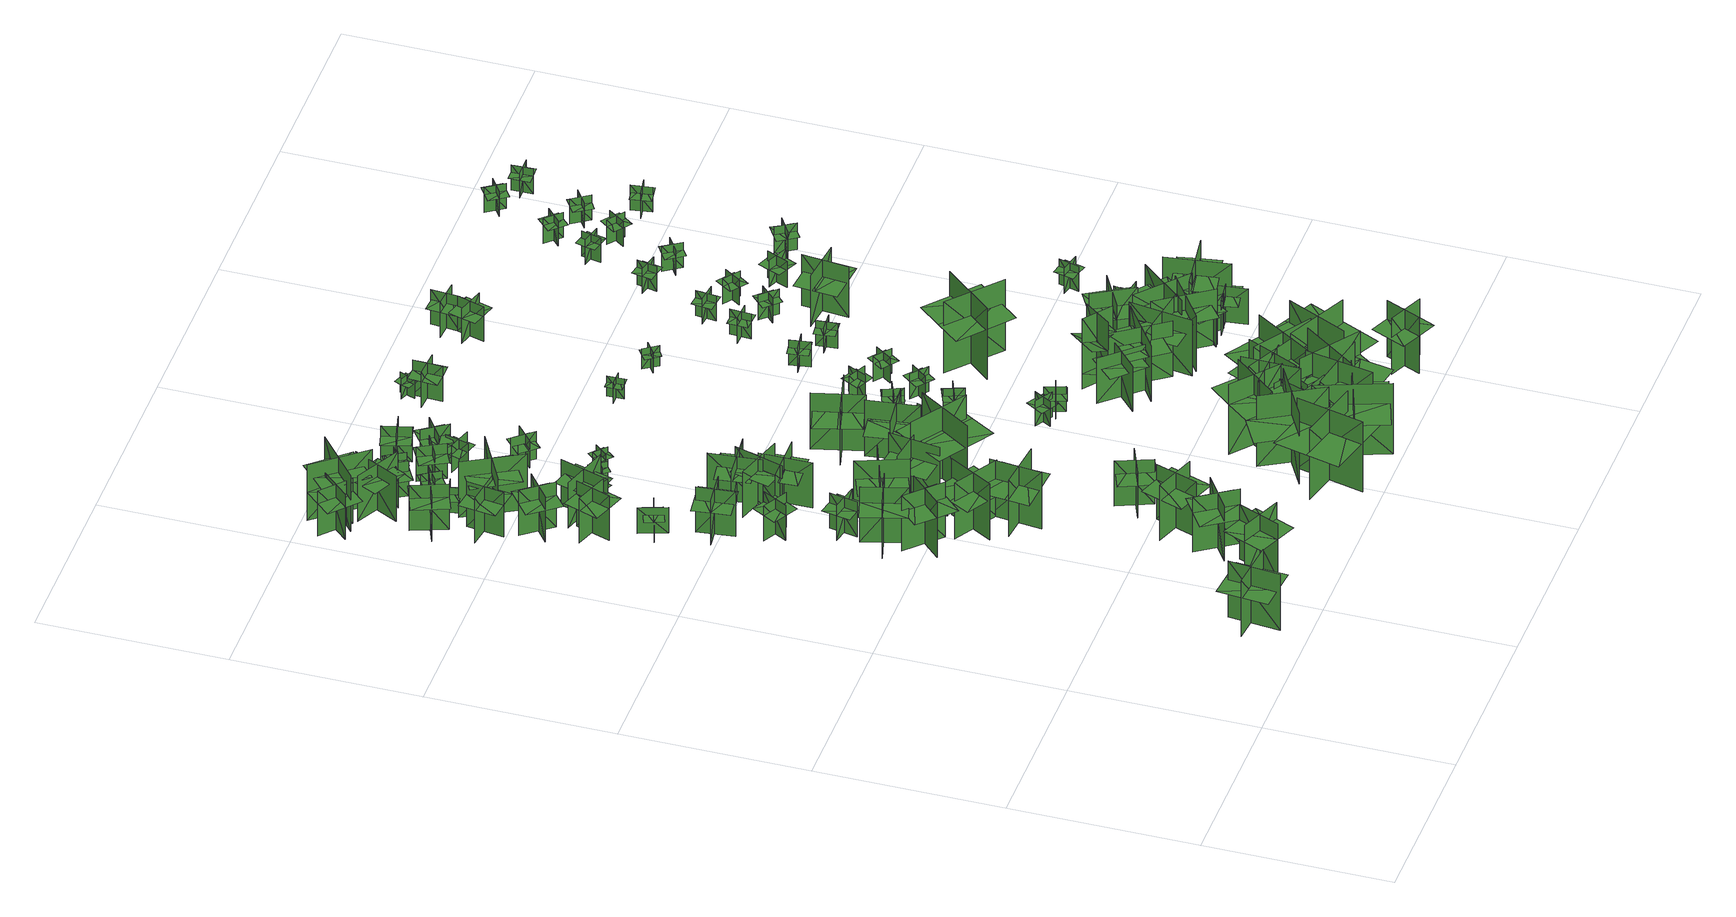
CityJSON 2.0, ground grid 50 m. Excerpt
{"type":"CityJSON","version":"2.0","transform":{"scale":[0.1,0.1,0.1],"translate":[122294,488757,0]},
"CityObjects":{
"tree1":{"type":"SolitaryVegetationObject","geometry":[{"type":"MultiSurface","lod":"1","boundaries":[[[0,1,2]],[[0,2,3]],[[4,5,6]],[[4,6,7]],[[8,9,10]],[[8,10,11]],[[8,11,12]],[[8,12,13]]]}]},
"tree2":{"type":"SolitaryVegetationObject","geometry":[{"type":"MultiSurface","lod":"1","boundaries":[[[14,15,16]],[[14,16,17]],[[18,19,20]],[[18,20,21]],[[22,23,24]],[[22,24,25]],[[22,25,26]],[[22,26,27]]]}]},
"tree3":{"type":"SolitaryVegetationObject","geometry":[{"type":"MultiSurface","lod":"1","boundaries":[[[28,29,30]],[[28,30,31]],[[32,33,34]],[[32,34,35]],[[36,37,38]],[[36,38,39]],[[36,39,40]],[[36,40,41]]]}]},
"tree4":{"type":"SolitaryVegetationObject","geometry":[{"type":"MultiSurface","lod":"1","boundaries":[[[42,43,44]],[[42,44,45]],[[46,47,48]],[[46,48,49]],[[50,51,52]],[[50,52,53]],[[50,53,54]],[[50,54,55]]]}]},
"tree5":{"type":"SolitaryVegetationObject","geometry":[{"type":"MultiSurface","lod":"1","boundaries":[[[56,57,58]],[[56,58,59]],[[60,61,62]],[[60,62,63]],[[64,65,66]],[[64,66,67]],[[64,67,68]],[[64,68,69]]]}]},
"tree6":{"type":"SolitaryVegetationObject","geometry":[{"type":"MultiSurface","lod":"1","boundaries":[[[70,71,72]],[[70,72,73]],[[74,75,76]],[[74,76,77]],[[78,79,80]],[[78,80,81]],[[78,81,82]],[[78,82,83]]]}]},
"tree7":{"type":"SolitaryVegetationObject","geometry":[{"type":"MultiSurface","lod":"1","boundaries":[[[84,85,86]],[[84,86,87]],[[88,89,90]],[[88,90,91]],[[92,93,94]],[[92,94,95]],[[92,95,96]],[[92,96,97]]]}]},
"tree8":{"type":"SolitaryVegetationObject","geometry":[{"type":"MultiSurface","lod":"1","boundaries":[[[98,99,100]],[[98,100,101]],[[102,103,104]],[[102,104,105]],[[106,107,108]],[[106,108,109]],[[106,109,110]],[[106,110,111]]]}]},
"tree9":{"type":"SolitaryVegetationObject","geometry":[{"type":"MultiSurface","lod":"1","boundaries":[[[112,113,114]],[[112,114,115]],[[116,117,118]],[[116,118,119]],[[120,121,122]],[[120,122,123]],[[120,123,124]],[[120,124,125]]]}]},
"tree10":{"type":"SolitaryVegetationObject","geometry":[{"type":"MultiSurface","lod":"1","boundaries":[[[126,127,128]],[[126,128,129]],[[130,131,132]],[[130,132,133]],[[134,135,136]],[[134,136,137]],[[134,137,138]],[[134,138,139]]]}]},
"tree11":{"type":"SolitaryVegetationObject","geometry":[{"type":"MultiSurface","lod":"1","boundaries":[[[140,141,142]],[[140,142,143]],[[144,145,146]],[[144,146,147]],[[148,149,150]],[[148,150,151]],[[148,151,152]],[[148,152,153]]]}]},
"tree12":{"type":"SolitaryVegetationObject","geometry":[{"type":"MultiSurface","lod":"1","boundaries":[[[154,155,156]],[[154,156,157]],[[158,159,160]],[[158,160,161]],[[162,163,164]],[[162,164,165]],[[162,165,166]],[[162,166,167]]]}]},
"tree13":{"type":"SolitaryVegetationObject","geometry":[{"type":"MultiSurface","lod":"1","boundaries":[[[168,169,170]],[[168,170,171]],[[172,173,174]],[[172,174,175]],[[176,177,178]],[[176,178,179]],[[176,179,180]],[[176,180,181]]]}]},
"tree14":{"type":"SolitaryVegetationObject","geometry":[{"type":"MultiSurface","lod":"1","boundaries":[[[182,183,184]],[[182,184,185]],[[186,187,188]],[[186,188,189]],[[190,191,192]],[[190,192,193]],[[190,193,194]],[[190,194,195]]]}]},
"tree15":{"type":"SolitaryVegetationObject","geometry":[{"type":"MultiSurface","lod":"1","boundaries":[[[196,197,198]],[[196,198,199]],[[200,201,202]],[[200,202,203]],[[204,205,206]],[[204,206,207]],[[204,207,208]],[[204,208,209]]]}]},
"tree16":{"type":"SolitaryVegetationObject","geometry":[{"type":"MultiSurface","lod":"1","boundaries":[[[210,211,212]],[[210,212,213]],[[214,215,216]],[[214,216,217]],[[218,219,220]],[[218,220,221]],[[218,221,222]],[[218,222,223]]]}]},
"tree17":{"type":"SolitaryVegetationObject","geometry":[{"type":"MultiSurface","lod":"1","boundaries":[[[224,225,226]],[[224,226,227]],[[228,229,230]],[[228,230,231]],[[232,233,234]],[[232,234,235]],[[232,235,236]],[[232,236,237]]]}]},
"tree18":{"type":"SolitaryVegetationObject","geometry":[{"type":"MultiSurface","lod":"1","boundaries":[[[238,239,240]],[[238,240,241]],[[242,243,244]],[[242,244,245]],[[246,247,248]],[[246,248,249]],[[246,249,250]],[[246,250,251]]]}]},
"tree19":{"type":"SolitaryVegetationObject","geometry":[{"type":"MultiSurface","lod":"1","boundaries":[[[252,253,254]],[[252,254,255]],[[256,257,258]],[[256,258,259]],[[260,261,262]],[[260,262,263]],[[260,263,264]],[[260,264,265]]]}]},
"tree20":{"type":"SolitaryVegetationObject","geometry":[{"type":"MultiSurface","lod":"1","boundaries":[[[266,267,268]],[[266,268,269]],[[270,271,272]],[[270,272,273]],[[274,275,276]],[[274,276,277]],[[274,277,278]],[[274,278,279]]]}]},
"tree21":{"type":"SolitaryVegetationObject","geometry":[{"type":"MultiSurface","lod":"1","boundaries":[[[280,281,282]],[[280,282,283]],[[284,285,286]],[[284,286,287]],[[288,289,290]],[[288,290,291]],[[288,291,292]],[[288,292,293]]]}]},
"tree22":{"type":"SolitaryVegetationObject","geometry":[{"type":"MultiSurface","lod":"1","boundaries":[[[294,295,296]],[[294,296,297]],[[298,299,300]],[[298,300,301]],[[302,303,304]],[[302,304,305]],[[302,305,306]],[[302,306,307]]]}]},
"tree23":{"type":"SolitaryVegetationObject","geometry":[{"type":"MultiSurface","lod":"1","boundaries":[[[308,309,310]],[[308,310,311]],[[312,313,314]],[[312,314,315]],[[316,317,318]],[[316,318,319]],[[316,319,320]],[[316,320,321]]]}]},
"tree24":{"type":"SolitaryVegetationObject","geometry":[{"type":"MultiSurface","lod":"1","boundaries":[[[322,323,324]],[[322,324,325]],[[326,327,328]],[[326,328,329]],[[330,331,332]],[[330,332,333]],[[330,333,334]],[[330,334,335]]]}]},
"tree25":{"type":"SolitaryVegetationObject","geometry":[{"type":"MultiSurface","lod":"1","boundaries":[[[336,337,338]],[[336,338,339]],[[340,341,342]],[[340,342,343]],[[344,345,346]],[[344,346,347]],[[344,347,348]],[[344,348,349]]]}]},
"tree26":{"type":"SolitaryVegetationObject","geometry":[{"type":"MultiSurface","lod":"1","boundaries":[[[350,351,352]],[[350,352,353]],[[354,355,356]],[[354,356,357]],[[358,359,360]],[[358,360,361]],[[358,361,362]],[[358,362,363]]]}]},
"tree27":{"type":"SolitaryVegetationObject","geometry":[{"type":"MultiSurface","lod":"1","boundaries":[[[364,365,366]],[[364,366,367]],[[368,369,370]],[[368,370,371]],[[372,373,374]],[[372,374,375]],[[372,375,376]],[[372,376,377]]]}]},
"tree28":{"type":"SolitaryVegetationObject","geometry":[{"type":"MultiSurface","lod":"1","boundaries":[[[378,379,380]],[[378,380,381]],[[382,383,384]],[[382,384,385]],[[386,387,388]],[[386,388,389]],[[386,389,390]],[[386,390,391]]]}]},
"tree29":{"type":"SolitaryVegetationObject","geometry":[{"type":"MultiSurface","lod":"1","boundaries":[[[392,393,394]],[[392,394,395]],[[396,397,398]],[[396,398,399]],[[400,401,402]],[[400,402,403]],[[400,403,404]],[[400,404,405]]]}]},
"tree30":{"type":"SolitaryVegetationObject","geometry":[{"type":"MultiSurface","lod":"1","boundaries":[[[406,407,408]],[[406,408,409]],[[410,411,412]],[[410,412,413]],[[414,415,416]],[[414,416,417]],[[414,417,418]],[[414,418,419]]]}]},
"tree31":{"type":"SolitaryVegetationObject","geometry":[{"type":"MultiSurface","lod":"1","boundaries":[[[420,421,422]],[[420,422,423]],[[424,425,426]],[[424,426,427]],[[428,429,430]],[[428,430,431]],[[428,431,432]],[[428,432,433]]]}]},
"tree32":{"type":"SolitaryVegetationObject","geometry":[{"type":"MultiSurface","lod":"1","boundaries":[[[434,435,436]],[[434,436,437]],[[438,439,440]],[[438,440,441]],[[442,443,444]],[[442,444,445]],[[442,445,446]],[[442,446,447]]]}]},
"tree33":{"type":"SolitaryVegetationObject","geometry":[{"type":"MultiSurface","lod":"1","boundaries":[[[448,449,450]],[[448,450,451]],[[452,453,454]],[[452,454,455]],[[456,457,458]],[[456,458,459]],[[456,459,460]],[[456,460,461]]]}]},
"tree34":{"type":"SolitaryVegetationObject","geometry":[{"type":"MultiSurface","lod":"1","boundaries":[[[462,463,464]],[[462,464,465]],[[466,467,468]],[[466,468,469]],[[470,471,472]],[[470,472,473]],[[470,473,474]],[[470,474,475]]]}]},
"tree35":{"type":"SolitaryVegetationObject","geometry":[{"type":"MultiSurface","lod":"1","boundaries":[[[476,477,478]],[[476,478,479]],[[480,481,482]],[[480,482,483]],[[484,485,486]],[[484,486,487]],[[484,487,488]],[[484,488,489]]]}]},
"tree36":{"type":"SolitaryVegetationObject","geometry":[{"type":"MultiSurface","lod":"1","boundaries":[[[490,491,492]],[[490,492,493]],[[494,495,496]],[[494,496,497]],[[498,499,500]],[[498,500,501]],[[498,501,502]],[[498,502,503]]]}]},
"tree37":{"type":"SolitaryVegetationObject","geometry":[{"type":"MultiSurface","lod":"1","boundaries":[[[504,505,506]],[[504,506,507]],[[508,509,510]],[[508,510,511]],[[512,513,514]],[[512,514,515]],[[512,515,516]],[[512,516,517]]]}]},
"tree38":{"type":"SolitaryVegetationObject","geometry":[{"type":"MultiSurface","lod":"1","boundaries":[[[518,519,520]],[[518,520,521]],[[522,523,524]],[[522,524,525]],[[526,527,528]],[[526,528,529]],[[526,529,530]],[[526,530,531]]]}]},
"tree39":{"type":"SolitaryVegetationObject","geometry":[{"type":"MultiSurface","lod":"1","boundaries":[[[532,533,534]],[[532,534,535]],[[536,537,538]],[[536,538,539]],[[540,541,542]],[[540,542,543]],[[540,543,544]],[[540,544,545]]]}]},
"tree40":{"type":"SolitaryVegetationObject","geometry":[{"type":"MultiSurface","lod":"1","boundaries":[[[546,547,548]],[[546,548,549]],[[550,551,552]],[[550,552,553]],[[554,555,556]],[[554,556,557]],[[554,557,558]],[[554,558,559]]]}]},
"tree41":{"type":"SolitaryVegetationObject","geometry":[{"type":"MultiSurface","lod":"1","boundaries":[[[560,561,562]],[[560,562,563]],[[564,565,566]],[[564,566,567]],[[568,569,570]],[[568,570,571]],[[568,571,572]],[[568,572,573]]]}]},
"tree42":{"type":"SolitaryVegetationObject","geometry":[{"type":"MultiSurface","lod":"1","boundaries":[[[574,575,576]],[[574,576,577]],[[578,579,580]],[[578,580,581]],[[582,583,584]],[[582,584,585]],[[582,585,586]],[[582,586,587]]]}]},
"tree43":{"type":"SolitaryVegetationObject","geometry":[{"type":"MultiSurface","lod":"1","boundaries":[[[588,589,590]],[[588,590,591]],[[592,593,594]],[[592,594,595]],[[596,597,598]],[[596,598,599]],[[596,599,600]],[[596,600,601]]]}]},
"tree44":{"type":"SolitaryVegetationObject","geometry":[{"type":"MultiSurface","lod":"1","boundaries":[[[602,603,604]],[[602,604,605]],[[606,607,608]],[[606,608,609]],[[610,611,612]],[[610,612,613]],[[610,613,614]],[[610,614,615]]]}]},
"tree45":{"type":"SolitaryVegetationObject","geometry":[{"type":"MultiSurface","lod":"1","boundaries":[[[616,617,618]],[[616,618,619]],[[620,621,622]],[[620,622,623]],[[624,625,626]],[[624,626,627]],[[624,627,628]],[[624,628,629]]]}]},
"tree46":{"type":"SolitaryVegetationObject","geometry":[{"type":"MultiSurface","lod":"1","boundaries":[[[630,631,632]],[[630,632,633]],[[634,635,636]],[[634,636,637]],[[638,639,640]],[[638,640,641]],[[638,641,642]],[[638,642,643]]]}]},
"tree47":{"type":"SolitaryVegetationObject","geometry":[{"type":"MultiSurface","lod":"1","boundaries":[[[644,645,646]],[[644,646,647]],[[648,649,650]],[[648,650,651]],[[652,653,654]],[[652,654,655]],[[652,655,656]],[[652,656,657]]]}]},
"tree48":{"type":"SolitaryVegetationObject","geometry":[{"type":"MultiSurface","lod":"1","boundaries":[[[658,659,660]],[[658,660,661]],[[662,663,664]],[[662,664,665]],[[666,667,668]],[[666,668,669]],[[666,669,670]],[[666,670,671]]]}]},
"tree49":{"type":"SolitaryVegetationObject","geometry":[{"type":"MultiSurface","lod":"1","boundaries":[[[672,673,674]],[[672,674,675]],[[676,677,678]],[[676,678,679]],[[680,681,682]],[[680,682,683]],[[680,683,684]],[[680,684,685]]]}]},
"tree50":{"type":"SolitaryVegetationObject","geometry":[{"type":"MultiSurface","lod":"1","boundaries":[[[686,687,688]],[[686,688,689]],[[690,691,692]],[[690,692,693]],[[694,695,696]],[[694,696,697]],[[694,697,698]],[[694,698,699]]]}]},
"tree51":{"type":"SolitaryVegetationObject","geometry":[{"type":"MultiSurface","lod":"1","boundaries":[[[700,701,702]],[[700,702,703]],[[704,705,706]],[[704,706,707]],[[708,709,710]],[[708,710,711]],[[708,711,712]],[[708,712,713]]]}]},
"tree52":{"type":"SolitaryVegetationObject","geometry":[{"type":"MultiSurface","lod":"1","boundaries":[[[714,715,716]],[[714,716,717]],[[718,719,720]],[[718,720,721]],[[722,723,724]],[[722,724,725]],[[722,725,726]],[[722,726,727]]]}]},
"tree53":{"type":"SolitaryVegetationObject","geometry":[{"type":"MultiSurface","lod":"1","boundaries":[[[728,729,730]],[[728,730,731]],[[732,733,734]],[[732,734,735]],[[736,737,738]],[[736,738,739]],[[736,739,740]],[[736,740,741]]]}]},
"tree54":{"type":"SolitaryVegetationObject","geometry":[{"type":"MultiSurface","lod":"1","boundaries":[[[742,743,744]],[[742,744,745]],[[746,747,748]],[[746,748,749]],[[750,751,752]],[[750,752,753]],[[750,753,754]],[[750,754,755]]]}]},
"tree55":{"type":"SolitaryVegetationObject","geometry":[{"type":"MultiSurface","lod":"1","boundaries":[[[756,757,758]],[[756,758,759]],[[760,761,762]],[[760,762,763]],[[764,765,766]],[[764,766,767]],[[764,767,768]],[[764,768,769]]]}]},
"tree56":{"type":"SolitaryVegetationObject","geometry":[{"type":"MultiSurface","lod":"1","boundaries":[[[770,771,772]],[[770,772,773]],[[774,775,776]],[[774,776,777]],[[778,779,780]],[[778,780,781]],[[778,781,782]],[[778,782,783]]]}]},
"tree57":{"type":"SolitaryVegetationObject","geometry":[{"type":"MultiSurface","lod":"1","boundaries":[[[784,785,786]],[[784,786,787]],[[788,789,790]],[[788,790,791]],[[792,793,794]],[[792,794,795]],[[792,795,796]],[[792,796,797]]]}]},
"tree58":{"type":"SolitaryVegetationObject","geometry":[{"type":"MultiSurface","lod":"1","boundaries":[[[798,799,800]],[[798,800,801]],[[802,803,804]],[[802,804,805]],[[806,807,808]],[[806,808,809]],[[806,809,810]],[[806,810,811]]]}]},
"tree59":{"type":"SolitaryVegetationObject","geometry":[{"type":"MultiSurface","lod":"1","boundaries":[[[812,813,814]],[[812,814,815]],[[816,817,818]],[[816,818,819]],[[820,821,822]],[[820,822,823]],[[820,823,824]],[[820,824,825]]]}]},
"tree60":{"type":"SolitaryVegetationObject","geometry":[{"type":"MultiSurface","lod":"1","boundaries":[[[826,827,828]],[[826,828,829]],[[830,831,832]],[[830,832,833]],[[834,835,836]],[[834,836,837]],[[834,837,838]],[[834,838,839]]]}]},
"tree61":{"type":"SolitaryVegetationObject","geometry":[{"type":"MultiSurface","lod":"1","boundaries":[[[840,841,842]],[[840,842,843]],[[844,845,846]],[[844,846,847]],[[848,849,850]],[[848,850,851]],[[848,851,852]],[[848,852,853]]]}]},
"tree62":{"type":"SolitaryVegetationObject","geometry":[{"type":"MultiSurface","lod":"1","boundaries":[[[854,855,856]],[[854,856,857]],[[858,859,860]],[[858,860,861]],[[862,863,864]],[[862,864,865]],[[862,865,866]],[[862,866,867]]]}]},
"tree63":{"type":"SolitaryVegetationObject","geometry":[{"type":"MultiSurface","lod":"1","boundaries":[[[868,869,870]],[[868,870,871]],[[872,873,874]],[[872,874,875]],[[876,877,878]],[[876,878,879]],[[876,879,880]],[[876,880,881]]]}]},
"tree64":{"type":"SolitaryVegetationObject","geometry":[{"type":"MultiSurface","lod":"1","boundaries":[[[882,883,884]],[[882,884,885]],[[886,887,888]],[[886,888,889]],[[890,891,892]],[[890,892,893]],[[890,893,894]],[[890,894,895]]]}]},
"tree65":{"type":"SolitaryVegetationObject","geometry":[{"type":"MultiSurface","lod":"1","boundaries":[[[896,897,898]],[[896,898,899]],[[900,901,902]],[[900,902,903]],[[904,905,906]],[[904,906,907]],[[904,907,908]],[[904,908,909]]]}]},
"tree66":{"type":"SolitaryVegetationObject","geometry":[{"type":"MultiSurface","lod":"1","boundaries":[[[910,911,912]],[[910,912,913]],[[914,915,916]],[[914,916,917]],[[918,919,920]],[[918,920,921]],[[918,921,922]],[[918,922,923]]]}]},
"tree67":{"type":"SolitaryVegetationObject","geometry":[{"type":"MultiSurface","lod":"1","boundaries":[[[924,925,926]],[[924,926,927]],[[928,929,930]],[[928,930,931]],[[932,933,934]],[[932,934,935]],[[932,935,936]],[[932,936,937]]]}]},
"tree68":{"type":"SolitaryVegetationObject","geometry":[{"type":"MultiSurface","lod":"1","boundaries":[[[938,939,940]],[[938,940,941]],[[942,943,944]],[[942,944,945]],[[946,947,943]],[[946,943,942]],[[948,949,939]],[[948,939,938]],[[950,951,952]],[[950,952,953]],[[954,955,956]],[[954,956,957]]]}]},
"tree69":{"type":"SolitaryVegetationObject","geometry":[{"type":"MultiSurface","lod":"1","boundaries":[[[958,959,960]],[[958,960,961]],[[962,963,964]],[[962,964,965]],[[966,967,968]],[[966,968,969]],[[966,969,970]],[[966,970,971]]]}]},
"tree70":{"type":"SolitaryVegetationObject","geometry":[{"type":"MultiSurface","lod":"1","boundaries":[[[972,973,974]],[[972,974,975]],[[976,977,978]],[[976,978,979]],[[980,981,982]],[[980,982,983]],[[980,983,984]],[[980,984,985]]]}]},
"tree71":{"type":"SolitaryVegetationObject","geometry":[{"type":"MultiSurface","lod":"1","boundaries":[[[986,987,988]],[[986,988,989]],[[990,991,992]],[[990,992,993]],[[994,995,996]],[[994,996,997]],[[994,997,998]],[[994,998,999]]]}]},
"tree72":{"type":"SolitaryVegetationObject","geometry":[{"type":"MultiSurface","lod":"1","boundaries":[[[1000,1001,1002]],[[1000,1002,1003]],[[1004,1005,1006]],[[1004,1006,1007]],[[1008,1009,1010]],[[1008,1010,1011]],[[1008,1011,1012]],[[1008,1012,1013]]]}]},
"tree73":{"type":"SolitaryVegetationObject","geometry":[{"type":"MultiSurface","lod":"1","boundaries":[[[1014,1015,1016]],[[1014,1016,1017]],[[1018,1019,1020]],[[1018,1020,1021]],[[1022,1023,1024]],[[1022,1024,1025]],[[1022,1025,1026]],[[1022,1026,1027]]]}]},
"tree74":{"type":"SolitaryVegetationObject","geometry":[{"type":"MultiSurface","lod":"1","boundaries":[[[1028,1029,1030]],[[1028,1030,1031]],[[1032,1033,1034]],[[1032,1034,1035]],[[1036,1037,1038]],[[1036,1038,1039]],[[1036,1039,1040]],[[1036,1040,1041]]]}]},
"tree75":{"type":"SolitaryVegetationObject","geometry":[{"type":"MultiSurface","lod":"1","boundaries":[[[1042,1043,1044]],[[1042,1044,1045]],[[1046,1047,1048]],[[1046,1048,1049]],[[1050,1051,1052]],[[1050,1052,1053]],[[1050,1054,1055]],[[1050,1055,1051]]]}]},
"tree76":{"type":"SolitaryVegetationObject","geometry":[{"type":"MultiSurface","lod":"1","boundaries":[[[1056,1057,1058]],[[1056,1058,1059]],[[1060,1061,1062]],[[1060,1062,1063]],[[1064,1065,1066]],[[1064,1066,1067]],[[1064,1067,1068]],[[1064,1068,1069]]]}]},
"tree77":{"type":"SolitaryVegetationObject","geometry":[{"type":"MultiSurface","lod":"1","boundaries":[[[1070,1071,1072]],[[1070,1072,1073]],[[1074,1075,1076]],[[1074,1076,1077]],[[1078,1079,1080]],[[1078,1080,1081]],[[1078,1081,1082]],[[1078,1082,1083]]]}]},
"tree78":{"type":"SolitaryVegetationObject","geometry":[{"type":"MultiSurface","lod":"1","boundaries":[[[1084,1085,1086]],[[1084,1086,1087]],[[1088,1089,1090]],[[1088,1090,1091]],[[1092,1093,1094]],[[1092,1094,1095]],[[1092,1095,1096]],[[1092,1096,1097]]]}]},
"tree79":{"type":"SolitaryVegetationObject","geometry":[{"type":"MultiSurface","lod":"1","boundaries":[[[1098,1099,1100]],[[1098,1100,1101]],[[1102,1103,1104]],[[1102,1104,1105]],[[1106,1107,1108]],[[1106,1108,1109]],[[1106,1109,1110]],[[1106,1110,1111]]]}]},
"tree80":{"type":"SolitaryVegetationObject","geometry":[{"type":"MultiSurface","lod":"1","boundaries":[[[1112,1113,1114]],[[1112,1114,1115]],[[1116,1117,1118]],[[1116,1118,1119]],[[1120,1121,1122]],[[1120,1122,1123]],[[1120,1123,1124]],[[1120,1124,1125]]]}]},
"tree81":{"type":"SolitaryVegetationObject","geometry":[{"type":"MultiSurface","lod":"1","boundaries":[[[1126,1127,1128]],[[1126,1128,1129]],[[1130,1131,1132]],[[1130,1132,1133]],[[1134,1135,1136]],[[1134,1136,1137]],[[1134,1137,1138]],[[1134,1138,1139]]]}]},
"tree82":{"type":"SolitaryVegetationObject","geometry":[{"type":"MultiSurface","lod":"1","boundaries":[[[1140,1141,1142]],[[1140,1142,1143]],[[1144,1145,1146]],[[1144,1146,1147]],[[1148,1149,1150]],[[1148,1150,1151]],[[1148,1151,1152]],[[1148,1152,1153]]]}]},
"tree83":{"type":"SolitaryVegetationObject","geometry":[{"type":"MultiSurface","lod":"1","boundaries":[[[1154,1155,1156]],[[1154,1156,1157]],[[1158,1159,1160]],[[1158,1160,1161]],[[1162,1163,1164]],[[1162,1164,1165]],[[1162,1165,1166]],[[1162,1166,1167]]]}]},
"tree84":{"type":"SolitaryVegetationObject","geometry":[{"type":"MultiSurface","lod":"1","boundaries":[[[1168,1169,1170]],[[1168,1170,1171]],[[1172,1173,1174]],[[1172,1174,1175]],[[1176,1177,1178]],[[1176,1178,1179]],[[1176,1179,1180]],[[1176,1180,1181]]]}]},
"tree85":{"type":"SolitaryVegetationObject","geometry":[{"type":"MultiSurface","lod":"1","boundaries":[[[1182,1183,1184]],[[1182,1184,1185]],[[1186,1187,1188]],[[1186,1188,1189]],[[1190,1191,1192]],[[1190,1192,1193]],[[1190,1193,1194]],[[1190,1194,1195]]]}]},
"tree86":{"type":"SolitaryVegetationObject","geometry":[{"type":"MultiSurface","lod":"1","boundaries":[[[1196,1197,1198]],[[1196,1198,1199]],[[1200,1201,1202]],[[1200,1202,1203]],[[1204,1205,1206]],[[1204,1206,1207]],[[1204,1207,1208]],[[1204,1208,1209]]]}]},
"tree87":{"type":"SolitaryVegetationObject","geometry":[{"type":"MultiSurface","lod":"1","boundaries":[[[1210,1211,1212]],[[1210,1212,1213]],[[1214,1215,1216]],[[1214,1216,1217]],[[1218,1219,1220]],[[1218,1220,1221]],[[1218,1221,1222]],[[1218,1222,1223]]]}]},
"tree88":{"type":"SolitaryVegetationObject","geometry":[{"type":"MultiSurface","lod":"1","boundaries":[[[1224,1225,1226]],[[1224,1226,1227]],[[1228,1229,1230]],[[1228,1230,1231]],[[1232,1233,1234]],[[1232,1234,1235]],[[1232,1235,1236]],[[1232,1236,1237]]]}]},
"tree89":{"type":"SolitaryVegetationObject","geometry":[{"type":"MultiSurface","lod":"1","boundaries":[[[1238,1239,1240]],[[1238,1240,1241]],[[1242,1243,1244]],[[1242,1244,1245]],[[1246,1247,1248]],[[1246,1248,1249]],[[1246,1249,1250]],[[1246,1250,1251]]]}]},
"tree90":{"type":"SolitaryVegetationObject","geometry":[{"type":"MultiSurface","lod":"1","boundaries":[[[1252,1253,1254]],[[1252,1254,1255]],[[1256,1257,1258]],[[1256,1258,1259]],[[1260,1261,1262]],[[1260,1262,1263]],[[1260,1263,1264]],[[1260,1264,1265]]]}]},
"tree91":{"type":"SolitaryVegetationObject","geometry":[{"type":"MultiSurface","lod":"1","boundaries":[[[1266,1267,1268]],[[1266,1268,1269]],[[1270,1271,1272]],[[1270,1272,1273]],[[1274,1275,1276]],[[1274,1276,1277]],[[1274,1277,1278]],[[1274,1278,1279]]]}]},
"tree92":{"type":"SolitaryVegetationObject","geometry":[{"type":"MultiSurface","lod":"1","boundaries":[[[1280,1281,1282]],[[1280,1282,1283]],[[1284,1285,1286]],[[1284,1286,1287]],[[1288,1289,1290]],[[1288,1290,1291]],[[1288,1291,1292]],[[1288,1292,1293]]]}]},
"tree93":{"type":"SolitaryVegetationObject","geometry":[{"type":"MultiSurface","lod":"1","boundaries":[[[1294,1295,1296]],[[1294,1296,1297]],[[1298,1299,1300]],[[1298,1300,1301]],[[1302,1303,1304]],[[1302,1304,1305]],[[1302,1305,1306]],[[1302,1306,1307]]]}]},
"tree94":{"type":"SolitaryVegetationObject","geometry":[{"type":"MultiSurface","lod":"1","boundaries":[[[1308,1309,1310]],[[1308,1310,1311]],[[1312,1313,1314]],[[1312,1314,1315]],[[1316,1317,1318]],[[1316,1318,1319]],[[1316,1319,1320]],[[1316,1320,1321]]]}]},
"tree95":{"type":"SolitaryVegetationObject","geometry":[{"type":"MultiSurface","lod":"1","boundaries":[[[1322,1323,1324]],[[1322,1324,1325]],[[1326,1327,1328]],[[1326,1328,1329]],[[1330,1331,1332]],[[1330,1332,1333]],[[1330,1333,1334]],[[1330,1334,1335]]]}]},
"tree96":{"type":"SolitaryVegetationObject","geometry":[{"type":"MultiSurface","lod":"1","boundaries":[[[1336,1337,1338]],[[1336,1338,1339]],[[1340,1341,1342]],[[1340,1342,1343]],[[1344,1345,1346]],[[1344,1346,1347]],[[1344,1347,1348]],[[1344,1348,1349]]]}]},
"tree97":{"type":"SolitaryVegetationObject","geometry":[{"type":"MultiSurface","lod":"1","boundaries":[[[1350,1351,1352]],[[1350,1352,1353]],[[1354,1355,1356]],[[1354,1356,1357]],[[1358,1359,1360]],[[1358,1360,1361]],[[1358,1361,1362]],[[1358,1362,1363]]]}]},
"tree98":{"type":"SolitaryVegetationObject","geometry":[{"type":"MultiSurface","lod":"1","boundaries":[[[1364,1365,1366]],[[1364,1366,1367]],[[1368,1369,1370]],[[1368,1370,1371]],[[1372,1373,1374]],[[1372,1374,1375]],[[1372,1375,1376]],[[1372,1376,1377]]]}]},
"tree99":{"type":"SolitaryVegetationObject","geometry":[{"type":"MultiSurface","lod":"1","boundaries":[[[1378,1379,1380]],[[1378,1380,1381]],[[1382,1383,1384]],[[1382,1384,1385]],[[1386,1387,1388]],[[1386,1388,1389]],[[1386,1389,1390]],[[1386,1390,1391]]]}]},
"tree100":{"type":"SolitaryVegetationObject","geometry":[{"type":"MultiSurface","lod":"1","boundaries":[[[1392,1393,1394]],[[1392,1394,1395]],[[1396,1397,1398]],[[1396,1398,1399]],[[1400,1401,1402]],[[1400,1402,1403]],[[1400,1403,1404]],[[1400,1404,1405]]]}]},
"tree101":{"type":"SolitaryVegetationObject","geometry":[{"type":"MultiSurface","lod":"1","boundaries":[[[1406,1407,1408]],[[1406,1408,1409]],[[1410,1411,1412]],[[1410,1412,1413]],[[1414,1415,1416]],[[1414,1416,1417]],[[1414,1417,1418]],[[1414,1418,1419]]]}]},
"tree102":{"type":"SolitaryVegetationObject","geometry":[{"type":"MultiSurface","lod":"1","boundaries":[[[1420,1421,1422]],[[1420,1422,1423]],[[1424,1425,1426]],[[1424,1426,1427]],[[1428,1429,1430]],[[1428,1430,1431]],[[1428,1431,1432]],[[1428,1432,1433]]]}]},
"tree103":{"type":"SolitaryVegetationObject","geometry":[{"type":"MultiSurface","lod":"1","boundaries":[[[1434,1435,1436]],[[1434,1436,1437]],[[1438,1439,1440]],[[1438,1440,1441]],[[1442,1443,1444]],[[1442,1444,1445]],[[1442,1445,1446]],[[1442,1446,1447]]]}]}
},
"vertices":[
[384,74,9],[397,212,9],[397,212,181],[384,74,181],[469,144,9],[331,157,9],[331,157,181],[469,144,181],[394,82,125],[458,76,125],[469,214,125],[405,219,125],[342,225,125],[330,87,125],
[550,218,10],[662,170,10],[662,170,179],[550,218,179],[580,142,10],[628,255,10],[628,255,179],[580,142,179],[580,142,131],[636,119,131],[684,231,131],[628,255,131],[572,278,131],[524,166,131],
[607,288,11],[708,356,11],[708,356,180],[607,288,180],[687,272,11],[619,373,11],[619,373,180],[687,272,180],[687,272,133],[737,306,133],[669,407,133],[619,373,133],[568,339,133],[636,238,133],
[504,974,3],[418,1059,3],[418,1059,173],[504,974,173],[504,1055,3],[419,968,3],[419,968,173],[504,1055,173],[504,1055,125],[461,1098,125],[375,1011,125],[419,968,125],[462,926,125],[548,1013,125],
[488,1126,7],[371,1094,7],[371,1094,176],[488,1126,176],[418,1166,7],[450,1049,7],[450,1049,176],[418,1166,176],[418,1166,129],[359,1150,129],[391,1033,129],[450,1049,129],[509,1065,129],[477,1182,129],
[300,1789,6],[207,1822,6],[207,1822,144],[300,1789,144],[272,1849,6],[239,1755,6],[239,1755,144],[272,1849,144],[272,1849,105],[225,1866,105],[192,1772,105],[239,1755,105],[286,1738,105],[319,1832,105],
[369,1342,7],[406,1410,7],[406,1410,115],[369,1342,115],[419,1356,7],[351,1393,7],[351,1393,115],[419,1356,115],[419,1356,85],[437,1390,85],[369,1427,85],[351,1393,85],[332,1359,85],[400,1322,85],
[264,1647,7],[338,1671,7],[338,1671,85],[264,1647,85],[311,1624,7],[311,1624,85],[286,1697,85],[286,1697,7],[270,1649,64],[280,1625,64],[336,1646,64],[327,1670,64],[318,1695,64],[261,1673,64],
[229,2052,6],[130,2066,6],[130,2066,144],[229,2052,144],[189,2105,6],[175,2006,6],[175,2006,144],[189,2105,144],[189,2105,105],[140,2112,105],[126,2013,105],[175,2006,105],[224,1999,105],[238,2098,105],
[337,1563,6],[348,1464,6],[348,1464,144],[337,1563,144],[296,1512,6],[394,1523,6],[394,1523,144],[296,1512,144],[296,1512,105],[301,1462,105],[400,1474,105],[394,1523,105],[389,1573,105],[290,1561,105],
[49,2374,6],[116,2447,6],[116,2447,145],[49,2374,145],[116,2376,6],[42,2443,6],[42,2443,145],[116,2376,145],[116,2376,106],[149,2413,106],[76,2480,106],[42,2443,106],[9,2407,106],[82,2340,106],
[187,1903,6],[266,1964,6],[266,1964,144],[187,1903,144],[253,1895,6],[192,1973,6],[192,1973,144],[253,1895,144],[253,1895,105],[293,1925,105],[232,2004,105],[192,1973,105],[153,1943,105],[214,1864,105],
[106,2170,5],[199,2206,5],[199,2206,144],[106,2170,144],[166,2143,5],[131,2235,5],[131,2235,144],[166,2143,144],[166,2143,105],[213,2160,105],[177,2253,105],[131,2235,105],[84,2218,105],[120,2125,105],
[406,1222,7],[482,1206,7],[482,1206,115],[406,1222,115],[435,1178,7],[450,1254,7],[450,1254,115],[435,1178,115],[435,1178,85],[473,1171,85],[488,1247,85],[450,1254,85],[412,1262,85],[397,1186,85],
[755,424,11],[640,464,11],[640,464,180],[755,424,180],[720,497,11],[680,383,11],[680,383,180],[720,497,180],[720,497,133],[663,518,133],[622,403,133],[680,383,133],[737,362,133],[778,477,133],
[618,877,7],[499,948,7],[499,948,180],[618,877,180],[591,984,7],[521,865,7],[521,865,180],[591,984,180],[616,890,124],[648,946,124],[528,1014,124],[496,959,124],[464,903,124],[584,835,124],
[684,809,9],[546,823,9],[546,823,182],[684,809,182],[615,894,9],[600,756,9],[600,756,182],[615,894,182],[676,819,126],[682,883,126],[544,895,126],[539,831,126],[533,767,126],[671,756,126],
[261,1919,11],[312,1978,11],[312,1978,89],[261,1919,89],[313,1923,11],[313,1923,89],[254,1974,89],[254,1974,11],[266,1924,68],[286,1908,68],[324,1956,68],[303,1972,68],[283,1988,68],[245,1940,68],
[259,2170,10],[183,2154,10],[183,2154,87],[259,2170,87],[216,2198,10],[216,2198,87],[232,2122,87],[232,2122,10],[253,2169,67],[246,2194,67],[188,2178,67],[194,2153,67],[200,2128,67],[259,2143,67],
[91,2485,9],[198,2352,9],[198,2352,180],[91,2485,180],[79,2370,9],[79,2370,180],[212,2478,180],[212,2478,9],[100,2473,135],[57,2435,135],[146,2335,135],[188,2373,135],[231,2411,135],[142,2511,135],
[337,1909,9],[294,1776,9],[294,1776,149],[337,1909,149],[253,1865,9],[253,1865,149],[387,1823,149],[387,1823,9],[333,1897,112],[288,1910,112],[259,1804,112],[304,1792,112],[349,1780,112],[378,1885,112],
[543,1008,12],[596,1024,12],[596,1024,89],[543,1008,89],[576,990,12],[560,1043,12],[560,1043,89],[576,990,89],[576,990,68],[602,998,68],[586,1051,68],[560,1043,68],[533,1035,68],[549,982,68],
[215,2134,8],[296,1984,8],[296,1984,179],[215,2134,179],[182,2024,8],[182,2024,179],[333,2105,179],[333,2105,8],[221,2121,134],[172,2092,134],[241,1977,134],[290,2006,134],[339,2035,134],[270,2150,134],
[117,2363,14],[241,2299,14],[241,2299,154],[117,2363,154],[146,2273,14],[146,2273,154],[210,2398,154],[210,2398,14],[128,2357,117],[108,2315,117],[207,2269,117],[227,2311,117],[246,2353,117],[147,2399,117],
[458,1126,7],[588,1175,7],[588,1175,179],[458,1126,179],[559,1081,7],[510,1211,7],[510,1211,179],[559,1081,179],[470,1120,124],[494,1061,124],[622,1112,124],[598,1172,124],[575,1231,124],[446,1180,124],
[576,1391,10],[436,1390,10],[436,1390,149],[576,1391,149],[509,1457,10],[509,1457,149],[510,1317,149],[510,1317,10],[564,1391,112],[562,1438,112],[452,1432,112],[455,1385,112],[457,1339,112],[566,1345,112],
[774,520,13],[737,612,13],[737,612,151],[774,520,151],[800,581,13],[708,543,13],[708,543,151],[800,581,151],[800,581,112],[782,627,112],[689,589,112],[708,543,112],[727,497,112],[819,534,112],
[473,1383,11],[513,1517,11],[513,1517,151],[473,1383,151],[555,1428,11],[555,1428,151],[421,1468,151],[421,1468,11],[476,1395,114],[522,1383,114],[548,1489,114],[503,1501,114],[458,1512,114],[431,1406,114],
[371,1805,14],[390,1845,14],[390,1845,75],[371,1805,75],[398,1815,14],[359,1834,14],[359,1834,75],[398,1815,75],[398,1815,58],[408,1834,58],[368,1854,58],[359,1834,58],[349,1814,58],[389,1795,58],
[259,2277,10],[220,2344,10],[220,2344,117],[259,2277,117],[272,2327,10],[205,2287,10],[205,2287,117],[272,2327,117],[272,2327,87],[252,2360,87],[186,2321,87],[205,2287,87],[225,2254,87],[292,2293,87],
[410,1495,11],[549,1509,11],[549,1509,151],[410,1495,151],[483,1436,11],[483,1436,151],[469,1575,151],[469,1575,11],[422,1496,114],[429,1450,114],[537,1465,114],[531,1511,114],[524,1557,114],[416,1542,114],
[247,2206,10],[293,2237,10],[293,2237,87],[247,2206,87],[284,2198,10],[253,2244,10],[253,2244,87],[284,2198,87],[284,2198,66],[307,2214,66],[276,2260,66],[253,2244,66],[230,2229,66],[261,2183,66],
[558,1114,8],[695,1095,8],[695,1095,181],[558,1114,181],[624,1026,8],[643,1163,8],[643,1163,181],[624,1026,181],[565,1103,125],[558,1039,125],[695,1023,125],[702,1087,125],[710,1150,125],[573,1166,125],
[427,1832,15],[463,1858,15],[463,1858,76],[427,1832,76],[456,1827,15],[430,1863,15],[430,1863,76],[456,1827,76],[456,1827,59],[474,1840,59],[448,1876,59],[430,1863,59],[412,1850,59],[438,1814,59],
[305,2224,10],[374,2260,10],[374,2260,117],[305,2224,117],[355,2208,10],[319,2277,10],[319,2277,117],[355,2208,117],[355,2208,87],[389,2226,87],[353,2295,87],[319,2277,87],[285,2259,87],[320,2191,87],
[292,2314,10],[340,2341,10],[340,2341,87],[292,2314,87],[328,2304,10],[300,2352,10],[300,2352,87],[328,2304,87],[328,2304,66],[352,2318,66],[324,2366,66],[300,2352,66],[276,2338,66],[304,2290,66],
[642,1106,7],[789,1009,7],[789,1009,226],[642,1106,226],[670,969,7],[767,1116,7],[767,1116,226],[670,969,226],[644,1089,155],[601,1020,155],[750,927,155],[793,995,155],[836,1064,155],[687,1158,155],
[1019,230,12],[1019,230,229],[975,48,229],[975,48,12],[1083,120,12],[1083,120,229],[908,163,229],[908,163,12],[1110,114,159],[1132,205,159],[914,258,159],[892,167,159],[870,76,159],[1088,23,159],
[514,1845,14],[481,1874,14],[481,1874,75],[514,1845,75],[512,1874,14],[483,1841,14],[483,1841,75],[512,1874,75],[512,1874,58],[495,1889,58],[466,1855,58],[483,1841,58],[500,1826,58],[529,1860,58],
[441,2184,13],[377,2204,13],[377,2204,96],[441,2184,96],[416,2231,13],[397,2167,13],[397,2167,96],[416,2231,96],[439,2190,69],[447,2220,69],[383,2238,69],[374,2209,69],[366,2179,69],[430,2160,69],
[501,2069,14],[450,2026,14],[450,2026,98],[501,2069,98],[448,2074,14],[491,2022,14],[491,2022,98],[448,2074,98],[495,2070,71],[474,2093,71],[424,2049,71],[444,2026,71],[465,2003,71],[515,2047,71],
[386,2288,10],[431,2225,10],[431,2225,118],[386,2288,118],[377,2237,10],[441,2282,10],[441,2282,118],[377,2237,118],[377,2237,88],[400,2206,88],[463,2250,88],[441,2282,88],[418,2314,88],[355,2269,88],
[349,2337,10],[424,2356,10],[424,2356,117],[349,2337,117],[393,2310,10],[374,2385,10],[374,2385,117],[393,2310,117],[393,2310,87],[431,2320,87],[412,2395,87],[374,2385,87],[336,2376,87],[356,2301,87],
[750,1258,10],[768,1120,10],[768,1120,182],[750,1258,182],[683,1171,10],[820,1188,10],[820,1188,182],[683,1171,182],[742,1248,127],[678,1239,127],[698,1102,127],[761,1111,127],[825,1120,127],[805,1257,127],
[958,206,13],[958,206,230],[1121,298,230],[1121,298,13],[994,327,13],[994,327,230],[1083,170,230],[1083,170,13],[981,351,159],[899,305,159],[1010,110,159],[1091,156,159],[1173,202,159],[1062,397,159],
[1016,83,11],[1205,150,11],[1205,150,228],[1016,83,228],[1146,23,11],[1079,212,11],[1079,212,228],[1146,23,228],[1144,31,168],[1226,60,168],[1164,234,168],[1082,204,168],[999,175,168],[1061,1,168],
[830,1337,11],[695,1304,11],[695,1304,183],[830,1337,183],[736,1394,11],[769,1260,11],[769,1260,183],[736,1394,183],[819,1345,128],[803,1406,128],[669,1371,128],[685,1309,128],[702,1247,128],[835,1283,128],
[1082,166,12],[1137,313,12],[1137,313,183],[1082,166,183],[1184,213,12],[1036,268,12],[1036,268,183],[1184,213,183],[1178,215,135],[1202,280,135],[1066,331,135],[1042,266,135],[1018,202,135],[1153,151,135],
[1128,417,9],[1029,298,9],[1029,298,225],[1128,417,225],[1025,408,9],[1145,309,9],[1145,309,225],[1025,408,225],[1025,408,164],[976,348,164],[1095,250,164],[1145,309,164],[1194,369,164],[1075,468,164],
[1212,112,13],[1134,105,13],[1134,105,121],[1212,112,121],[1172,145,13],[1179,68,13],[1179,68,121],[1172,145,121],[1172,145,91],[1134,141,91],[1141,64,91],[1179,68,91],[1218,71,91],[1211,148,91],
[910,1136,11],[857,1152,11],[857,1152,88],[910,1136,88],[893,1168,11],[877,1115,11],[877,1115,88],[893,1168,88],[893,1168,67],[866,1176,67],[851,1123,67],[877,1115,67],[904,1108,67],[919,1161,67],
[1214,340,10],[1060,343,10],[1060,343,225],[1214,340,225],[1143,415,10],[1140,260,10],[1140,260,225],[1143,415,225],[1143,415,165],[1066,416,165],[1063,262,165],[1140,260,165],[1218,258,165],[1221,413,165],
[1206,268,13],[1206,268,230],[1172,84,230],[1172,84,13],[1276,163,13],[1276,163,230],[1098,196,230],[1098,196,13],[1303,158,159],[1320,250,159],[1099,291,159],[1082,199,159],[1065,106,159],[1286,66,159],
[1117,320,11],[1221,257,11],[1221,257,181],[1117,320,181],[1136,241,11],[1198,346,11],[1198,346,181],[1136,241,181],[1136,241,133],[1188,210,133],[1251,314,133],[1198,346,133],[1146,377,133],[1084,272,133],
[986,894,14],[1034,866,14],[1034,866,91],[986,894,91],[995,858,14],[1023,906,14],[1023,906,91],[995,858,91],[995,858,69],[1019,845,69],[1047,893,69],[1023,906,69],[999,920,69],[971,872,69],
[1249,317,9],[1109,383,9],[1109,383,225],[1249,317,225],[1214,415,9],[1149,274,9],[1149,274,225],[1214,415,225],[1214,415,165],[1144,447,165],[1079,307,165],[1149,274,165],[1219,241,165],[1284,382,165],
[922,1268,11],[943,1217,11],[943,1217,88],[922,1268,88],[908,1234,11],[959,1255,11],[959,1255,88],[908,1234,88],[908,1234,66],[918,1208,66],[969,1229,66],[959,1255,66],[948,1280,66],[897,1260,66],
[969,1126,11],[989,1075,11],[989,1075,88],[969,1126,88],[954,1093,11],[1006,1113,11],[1006,1113,88],[954,1093,88],[954,1093,66],[964,1067,66],[1016,1087,66],[1006,1113,66],[996,1139,66],[944,1118,66],
[1062,838,16],[1045,891,16],[1045,891,93],[1062,838,93],[1079,870,16],[1026,854,16],[1026,854,93],[1079,870,93],[1079,870,71],[1071,897,71],[1018,880,71],[1026,854,71],[1034,827,71],[1087,844,71],
[1171,272,12],[1171,272,229],[1323,164,229],[1323,164,12],[1296,291,12],[1296,291,229],[1191,144,229],[1191,144,12],[1312,314,159],[1236,368,159],[1106,185,159],[1182,131,159],[1258,76,159],[1388,259,159],
[686,2351,10],[609,2355,10],[609,2355,118],[686,2351,118],[651,2390,10],[648,2312,10],[648,2312,118],[651,2390,118],[651,2390,88],[613,2391,88],[609,2314,88],[648,2312,88],[687,2311,88],[690,2388,88],
[790,1890,11],[789,1935,11],[789,1935,73],[790,1890,73],[810,1912,11],[766,1911,11],[766,1911,73],[810,1912,73],[810,1912,56],[810,1934,56],[766,1933,56],[766,1911,56],[767,1888,56],[811,1890,56],
[652,2423,12],[636,2381,12],[636,2381,73],[652,2423,73],[625,2411,12],[666,2395,12],[666,2395,73],[625,2411,73],[625,2411,56],[617,2390,56],[659,2374,56],[666,2395,56],[674,2416,56],[633,2431,56],
[1312,420,12],[1312,420,229],[1210,263,229],[1210,263,12],[1336,296,12],[1336,296,229],[1184,394,229],[1184,394,12],[1359,281,158],[1410,360,158],[1221,481,158],[1171,403,158],[1120,324,158],[1309,202,158],
[964,1325,11],[988,1375,11],[988,1375,88],[964,1325,88],[999,1337,11],[949,1361,11],[949,1361,88],[999,1337,88],[999,1337,66],[1010,1362,66],[961,1386,66],[949,1361,66],[937,1336,66],[987,1312,66],
[1038,1226,11],[1003,1183,11],[1003,1183,88],[1038,1226,88],[1001,1222,11],[1044,1187,11],[1044,1187,88],[1001,1222,88],[1001,1222,66],[984,1200,66],[1027,1166,66],[1044,1187,66],[1062,1209,66],[1018,1244,66],
[1124,779,9],[1219,676,9],[1219,676,149],[1124,779,149],[1120,685,9],[1120,685,149],[1223,780,149],[1223,780,9],[1132,770,112],[1099,737,112],[1176,660,112],[1209,693,112],[1242,726,112],[1165,803,112],
[1170,766,58],[1225,838,58],[1226,837,229],[1171,765,229],[1238,775,59],[1166,830,59],[1165,829,229],[1237,774,229],[1237,774,13],[1165,829,13],[1171,765,13],[1226,837,13],[1171,766,141],[1225,838,141],[1189,866,158],[1134,794,158],[1218,828,168],[1177,773,168],[1205,753,178],[1245,807,178],
[1434,244,10],[1434,244,227],[1265,324,227],[1265,324,10],[1314,204,10],[1314,204,227],[1392,367,227],[1392,367,10],[1302,179,156],[1387,138,156],[1484,341,156],[1399,381,156],[1315,422,156],[1218,219,156],
[1173,654,9],[1312,753,9],[1312,753,180],[1173,654,180],[1286,635,9],[1286,635,180],[1187,774,180],[1187,774,9],[1185,662,135],[1220,617,135],[1326,700,135],[1291,744,135],[1255,789,135],[1150,707,135],
[1086,1295,12],[1041,1328,12],[1041,1328,89],[1086,1295,89],[1080,1332,12],[1048,1287,12],[1048,1287,89],[1080,1332,89],[1080,1332,67],[1058,1348,67],[1026,1303,67],[1048,1287,67],[1071,1271,67],[1103,1316,67],
[948,1879,11],[912,1854,11],[912,1854,73],[948,1879,73],[919,1885,11],[945,1848,11],[945,1848,73],[919,1885,73],[919,1885,55],[901,1872,55],[927,1836,55],[945,1848,55],[963,1861,55],[937,1897,55],
[1043,1546,11],[1052,1491,11],[1052,1491,88],[1043,1546,88],[1021,1516,11],[1076,1525,11],[1076,1525,88],[1021,1516,88],[1021,1516,66],[1025,1489,66],[1080,1497,66],[1076,1525,66],[1072,1552,66],[1017,1543,66],
[1301,590,9],[1326,759,9],[1326,759,180],[1301,590,180],[1393,659,9],[1393,659,180],[1224,684,180],[1224,684,9],[1304,605,134],[1360,599,134],[1374,732,134],[1318,738,134],[1261,744,134],[1247,611,134],
[1549,82,10],[1453,124,10],[1453,124,183],[1549,82,183],[1519,156,10],[1477,61,10],[1477,61,183],[1519,156,183],[1519,156,126],[1477,61,126],[1529,38,126],[1572,133,126],[1467,179,126],[1425,84,126],
[1265,1059,7],[1132,1175,7],[1132,1175,226],[1265,1059,226],[1255,1199,7],[1140,1066,7],[1140,1066,226],[1255,1199,226],[1265,1076,155],[1317,1138,155],[1182,1251,155],[1130,1189,155],[1078,1127,155],[1212,1014,155],
[1442,570,9],[1344,710,9],[1344,710,180],[1442,570,180],[1461,683,9],[1461,683,180],[1321,586,180],[1321,586,9],[1433,582,135],[1479,617,135],[1398,723,135],[1353,689,135],[1307,654,135],[1388,548,135],
[1137,1506,13],[1142,1451,13],[1142,1451,90],[1137,1506,90],[1113,1478,13],[1168,1483,13],[1168,1483,90],[1113,1478,90],[1113,1478,68],[1116,1450,68],[1171,1456,68],[1168,1483,68],[1166,1511,68],[1111,1505,68],
[1331,864,9],[1391,758,9],[1391,758,178],[1331,864,178],[1309,786,9],[1415,846,9],[1415,846,178],[1309,786,178],[1309,786,131],[1339,733,131],[1445,794,131],[1415,846,131],[1385,899,131],[1279,839,131],
[930,2362,12],[908,2288,12],[908,2288,119],[930,2362,119],[884,2338,12],[959,2316,12],[959,2316,119],[884,2338,119],[884,2338,89],[874,2300,89],[948,2279,89],[959,2316,89],[970,2353,89],[895,2375,89],
[1117,1666,11],[1120,1722,11],[1120,1722,88],[1117,1666,88],[1144,1691,11],[1089,1694,11],[1089,1694,88],[1144,1691,88],[1144,1691,66],[1146,1719,66],[1090,1721,66],[1089,1694,66],[1088,1666,66],[1143,1663,66],
[1371,639,9],[1483,768,9],[1483,768,180],[1371,639,180],[1486,648,9],[1486,648,180],[1357,760,180],[1357,760,9],[1381,650,134],[1425,615,134],[1509,719,134],[1464,755,134],[1420,790,134],[1336,686,134],
[1418,639,12],[1504,572,12],[1504,572,121],[1418,639,121],[1427,567,12],[1427,567,121],[1495,652,121],[1495,652,12],[1426,633,92],[1404,604,92],[1473,554,92],[1494,583,92],[1516,613,92],[1447,663,92],
[931,2357,11],[937,2434,11],[937,2434,118],[931,2357,118],[970,2390,11],[893,2396,11],[893,2396,118],[970,2390,118],[970,2390,88],[973,2429,88],[896,2434,88],[893,2396,88],[890,2357,88],[967,2351,88],
[1410,804,13],[1487,792,13],[1487,792,120],[1410,804,120],[1441,762,13],[1452,839,13],[1452,839,120],[1441,762,120],[1441,762,90],[1479,756,90],[1490,833,90],[1452,839,90],[1414,844,90],[1403,768,90],
[1584,585,11],[1476,570,11],[1476,570,120],[1584,585,120],[1526,629,11],[1526,629,120],[1540,521,120],[1540,521,11],[1575,584,91],[1568,620,91],[1485,604,91],[1491,569,91],[1497,533,91],[1581,548,91],
[1138,1799,11],[1193,1793,11],[1193,1793,88],[1138,1799,88],[1161,1770,11],[1167,1825,11],[1167,1825,88],[1161,1770,88],[1161,1770,66],[1188,1767,66],[1194,1822,66],[1167,1825,66],[1139,1828,66],[1133,1773,66],
[1194,1672,12],[1232,1631,12],[1232,1631,89],[1194,1672,89],[1193,1635,12],[1233,1673,12],[1233,1673,89],[1193,1635,89],[1193,1635,67],[1212,1615,67],[1252,1652,67],[1233,1673,67],[1214,1693,67],[1174,1655,67],
[1615,666,11],[1445,643,11],[1445,643,182],[1615,666,182],[1523,735,11],[1523,735,182],[1546,565,182],[1546,565,11],[1600,664,137],[1590,720,137],[1458,697,137],[1468,641,137],[1478,585,137],[1610,608,137],
[1208,1542,11],[1333,1528,11],[1333,1528,167],[1208,1542,167],[1271,1464,11],[1284,1589,11],[1284,1589,167],[1271,1464,167],[1215,1532,117],[1210,1474,117],[1335,1463,117],[1340,1521,117],[1345,1579,117],[1220,1590,117],
[1274,1744,12],[1229,1775,12],[1229,1775,89],[1274,1744,89],[1268,1780,12],[1237,1735,12],[1237,1735,89],[1268,1780,89],[1268,1780,67],[1245,1796,67],[1214,1751,67],[1237,1735,67],[1259,1719,67],[1291,1765,67],
[1211,1976,11],[1265,1964,11],[1265,1964,88],[1211,1976,88],[1231,1945,11],[1242,1999,11],[1242,1999,88],[1231,1945,88],[1231,1945,66],[1258,1939,66],[1269,1993,66],[1242,1999,66],[1215,2005,66],[1204,1950,66],
[1521,988,13],[1575,976,13],[1575,976,90],[1521,988,90],[1540,957,13],[1553,1011,13],[1553,1011,90],[1540,957,90],[1540,957,69],[1567,950,69],[1580,1004,69],[1553,1011,69],[1526,1017,69],[1513,963,69],
[1364,1702,13],[1339,1644,13],[1339,1644,94],[1364,1702,94],[1328,1687,13],[1328,1687,94],[1386,1662,94],[1386,1662,13],[1328,1687,66],[1315,1656,66],[1373,1631,66],[1386,1662,66],[1399,1694,66],[1341,1718,66],
[1307,1920,11],[1353,1950,11],[1353,1950,88],[1307,1920,88],[1343,1912,11],[1312,1958,11],[1312,1958,88],[1343,1912,88],[1343,1912,66],[1366,1927,66],[1336,1973,66],[1312,1958,66],[1289,1943,66],[1320,1897,66],
[1313,2164,11],[1300,2111,11],[1300,2111,87],[1313,2164,87],[1281,2145,11],[1335,2132,11],[1335,2132,87],[1281,2145,87],[1281,2145,66],[1275,2119,66],[1328,2106,66],[1335,2132,66],[1341,2159,66],[1288,2172,66],
[1462,1716,12],[1494,1667,12],[1494,1667,94],[1462,1716,94],[1453,1678,12],[1503,1710,12],[1503,1710,94],[1453,1678,94],[1453,1678,71],[1469,1653,71],[1519,1685,71],[1503,1710,71],[1487,1735,71],[1437,1703,71],
[1419,2087,10],[1375,2120,10],[1375,2120,87],[1419,2087,87],[1414,2124,10],[1381,2079,10],[1381,2079,87],[1414,2124,87],[1414,2124,66],[1392,2140,66],[1359,2096,66],[1381,2079,66],[1403,2063,66],[1436,2107,66],
[1335,2231,10],[1376,2269,10],[1376,2269,87],[1335,2231,87],[1372,2230,10],[1334,2270,10],[1334,2270,87],[1372,2230,87],[1372,2230,66],[1392,2249,66],[1354,2289,66],[1334,2270,66],[1314,2251,66],[1352,2211,66],
[1423,2193,10],[1469,2223,10],[1469,2223,87],[1423,2193,87],[1459,2185,10],[1429,2231,10],[1429,2231,87],[1459,2185,87],[1459,2185,65],[1482,2200,65],[1452,2246,65],[1429,2231,65],[1406,2217,65],[1435,2170,65],
[1531,2050,13],[1523,2105,13],[1523,2105,90],[1531,2050,90],[1553,2080,13],[1498,2071,13],[1498,2071,90],[1553,2080,90],[1553,2080,68],[1549,2107,68],[1494,2099,68],[1498,2071,68],[1502,2044,68],[1557,2052,68],
[1405,2406,10],[1451,2437,10],[1451,2437,87],[1405,2406,87],[1441,2399,10],[1410,2445,10],[1410,2445,87],[1441,2399,87],[1441,2399,66],[1464,2415,66],[1433,2460,66],[1410,2445,66],[1387,2429,66],[1418,2383,66],
[1492,2380,9],[1547,2381,9],[1547,2381,86],[1492,2380,86],[1518,2354,9],[1517,2410,9],[1517,2410,86],[1518,2354,86],[1518,2354,65],[1546,2355,65],[1544,2410,65],[1517,2410,65],[1489,2409,65],[1491,2353,65]
]}
